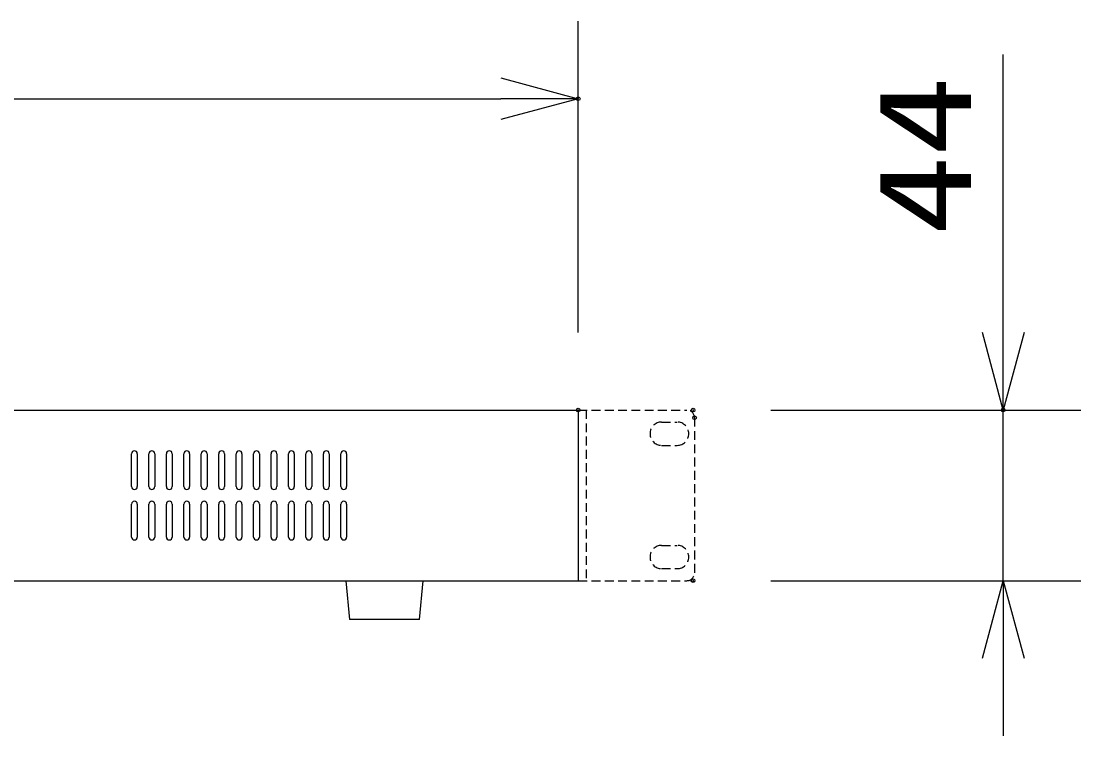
# Model space of a CAD drawing. Units: millimetres, scale not verified. Extents: x -63 to 63, y -57 to 57.
# Drawn here: x -20.35 to 6.98, y 8.54 to 26.97 of the extents above; entities that cross this region are included whole.
import ezdxf
from ezdxf.enums import TextEntityAlignment as Align

# ---------------------------------------------------------------- set-up
doc = ezdxf.new("R2010")
doc.units = ezdxf.units.MM
doc.header["$LTSCALE"] = 0.190236
doc.header["$PDMODE"] = 32
doc.header["$PDSIZE"] = 0.0951
doc.linetypes.add('DASHED1', pattern=[1.8, 1.2, -0.6])
for name, color, linetype in [('0-0_GAIKEI', 1, 'Continuous'), ('0-1_TOUROKU', 3, 'Continuous'), ('0-2_MOJI1', 2, 'Continuous')]:
    doc.layers.add(name, color=color, linetype=linetype)
doc.styles.add('ＭＳ ゴシック', font='')
doc.styles.get('ＭＳ ゴシック').set_extended_font_data('MS Gothic')

# ---------------------------------------------------------------- blocks, each defined once
blk = doc.blocks.new('_OPEN30')
at = {"layer": '0-2_MOJI1', "color": 7}
blk.add_line((0, 0), (-1, 0), dxfattribs=at)
blk.add_lwpolyline([(-1, 0.26795), (0, 0), (-1, -0.26795)], dxfattribs=at)

msp = doc.modelspace()

# ---------------------------------------------------------------- linework, layer by layer
at = {"layer": '0-0_GAIKEI', "color": 7}
for p, q in [((-47.9839, 16.9399), (-5.9839, 16.9399)), ((-5.9839, 16.9399), (-5.9839, 12.5399)), ((-47.9839, 12.5399), (-5.9839, 12.5399)), ((-11.9838, 12.5399), (-11.8838, 11.5399)), ((-10.0838, 11.5399), (-9.9838, 12.5399)), ((-10.0838, 11.5399), (-11.8838, 11.5399))]:
    msp.add_line(p, q, dxfattribs=at)
at = {"layer": '0-0_GAIKEI', "linetype": 'DASHED1'}
for p, q in [((-5.9838, 16.9399), (-3.1838, 16.9399)), ((-5.7838, 16.9399), (-5.7838, 12.5399)), ((-2.9838, 16.7399), (-2.9838, 12.7399)), ((-3.8338, 16.6299), (-3.4338, 16.6299)), ((-3.8338, 16.0299), (-3.4338, 16.0299)), ((-3.8338, 13.4499), (-3.4338, 13.4499)), ((-3.8338, 12.8499), (-3.4338, 12.8499)), ((-5.9838, 12.5399), (-3.1838, 12.5399))]:
    msp.add_line(p, q, dxfattribs=at)
at = {"layer": '0-0_GAIKEI'}
for p, q in [((-17.5089, 14.9649), (-17.5089, 15.8149)), ((-17.3589, 15.8149), (-17.3589, 14.9649)), ((-17.0589, 14.9649), (-17.0589, 15.8149)), ((-16.9089, 15.8149), (-16.9089, 14.9649)), ((-16.6089, 14.9649), (-16.6089, 15.8149)), ((-16.4589, 15.8149), (-16.4589, 14.9649)), ((-16.1589, 14.9649), (-16.1589, 15.8149)), ((-16.0089, 15.8149), (-16.0089, 14.9649)), ((-15.7089, 14.9649), (-15.7089, 15.8149)), ((-15.5589, 15.8149), (-15.5589, 14.9649)), ((-15.2589, 14.9649), (-15.2589, 15.8149)), ((-15.1089, 15.8149), (-15.1089, 14.9649)), ((-14.8089, 14.9649), (-14.8089, 15.8149)), ((-14.6589, 15.8149), (-14.6589, 14.9649)), ((-14.3589, 14.9649), (-14.3589, 15.8149)), ((-14.2089, 15.8149), (-14.2089, 14.9649)), ((-13.9089, 14.9649), (-13.9089, 15.8149)), ((-13.7589, 15.8149), (-13.7589, 14.9649)), ((-13.4589, 14.9649), (-13.4589, 15.8149)), ((-13.3089, 15.8149), (-13.3089, 14.9649)), ((-13.0089, 14.9649), (-13.0089, 15.8149)), ((-12.8589, 15.8149), (-12.8589, 14.9649)), ((-12.5589, 14.9649), (-12.5589, 15.8149)), ((-12.4089, 15.8149), (-12.4089, 14.9649)), ((-12.1089, 14.9649), (-12.1089, 15.8149)), ((-11.9589, 15.8149), (-11.9589, 14.9649)), ((-17.5089, 13.6649), (-17.5089, 14.5149)), ((-17.3589, 14.5149), (-17.3589, 13.6649)), ((-17.0589, 13.6649), (-17.0589, 14.5149)), ((-16.9089, 14.5149), (-16.9089, 13.6649)), ((-16.6089, 13.6649), (-16.6089, 14.5149)), ((-16.4589, 14.5149), (-16.4589, 13.6649)), ((-16.1589, 13.6649), (-16.1589, 14.5149)), ((-16.0089, 14.5149), (-16.0089, 13.6649)), ((-15.7089, 13.6649), (-15.7089, 14.5149)), ((-15.5589, 14.5149), (-15.5589, 13.6649)), ((-15.2589, 13.6649), (-15.2589, 14.5149)), ((-15.1089, 14.5149), (-15.1089, 13.6649)), ((-14.8089, 13.6649), (-14.8089, 14.5149)), ((-14.6589, 14.5149), (-14.6589, 13.6649)), ((-14.3589, 13.6649), (-14.3589, 14.5149)), ((-14.2089, 14.5149), (-14.2089, 13.6649)), ((-13.9089, 13.6649), (-13.9089, 14.5149)), ((-13.7589, 14.5149), (-13.7589, 13.6649)), ((-13.4589, 13.6649), (-13.4589, 14.5149)), ((-13.3089, 14.5149), (-13.3089, 13.6649)), ((-13.0089, 13.6649), (-13.0089, 14.5149)), ((-12.8589, 14.5149), (-12.8589, 13.6649)), ((-12.5589, 13.6649), (-12.5589, 14.5149)), ((-12.4089, 14.5149), (-12.4089, 13.6649)), ((-12.1089, 13.6649), (-12.1089, 14.5149)), ((-11.9589, 14.5149), (-11.9589, 13.6649))]:
    msp.add_line(p, q, dxfattribs=at)
at = {"layer": '0-0_GAIKEI', "linetype": 'DASHED1'}
for centre, radius, start, end in [((-3.1838, 16.7399), 0.2, 0, 90), ((-3.8338, 16.3299), 0.3, 90, 270), ((-3.4338, 16.3299), 0.3, 270, 90), ((-3.8338, 13.1499), 0.3, 90, 270), ((-3.4338, 13.1499), 0.3, 270, 90), ((-3.1838, 12.7399), 0.2, 270, 0)]:
    msp.add_arc(centre, radius, start, end, dxfattribs=at)
at = {"layer": '0-0_GAIKEI'}
for centre, start, end in [((-17.4339, 15.8149), 360, 180), ((-16.9839, 15.8149), 360, 180), ((-16.5339, 15.8149), 360, 180), ((-16.0839, 15.8149), 360, 180), ((-15.6339, 15.8149), 360, 180), ((-15.1839, 15.8149), 360, 180), ((-14.7339, 15.8149), 360, 180), ((-14.2839, 15.8149), 360, 180), ((-13.8339, 15.8149), 360, 180), ((-13.3839, 15.8149), 360, 180), ((-12.9339, 15.8149), 360, 180), ((-12.4839, 15.8149), 360, 180), ((-12.0339, 15.8149), 360, 180), ((-17.4339, 14.9649), 180, 0), ((-16.9839, 14.9649), 180, 0), ((-16.5339, 14.9649), 180, 0), ((-16.0839, 14.9649), 180, 0), ((-15.6339, 14.9649), 180, 0), ((-15.1839, 14.9649), 180, 0), ((-14.7339, 14.9649), 180, 0), ((-14.2839, 14.9649), 180, 0), ((-13.8339, 14.9649), 180, 0), ((-13.3839, 14.9649), 180, 0), ((-12.9339, 14.9649), 180, 0), ((-12.4839, 14.9649), 180, 0), ((-12.0339, 14.9649), 180, 0), ((-17.4339, 14.5149), 360, 180), ((-16.9839, 14.5149), 360, 180), ((-16.5339, 14.5149), 360, 180), ((-16.0839, 14.5149), 360, 180), ((-15.6339, 14.5149), 360, 180), ((-15.1839, 14.5149), 360, 180), ((-14.7339, 14.5149), 360, 180), ((-14.2839, 14.5149), 360, 180), ((-13.8339, 14.5149), 360, 180), ((-13.3839, 14.5149), 360, 180), ((-12.9339, 14.5149), 360, 180), ((-12.4839, 14.5149), 360, 180), ((-12.0339, 14.5149), 360, 180), ((-17.4339, 13.6649), 180, 0), ((-16.9839, 13.6649), 180, 0), ((-16.5339, 13.6649), 180, 0), ((-16.0839, 13.6649), 180, 0), ((-15.6339, 13.6649), 180, 0), ((-15.1839, 13.6649), 180, 0), ((-14.7339, 13.6649), 180, 0), ((-14.2839, 13.6649), 180, 0), ((-13.8339, 13.6649), 180, 0), ((-13.3839, 13.6649), 180, 0), ((-12.9339, 13.6649), 180, 0), ((-12.4839, 13.6649), 180, 0), ((-12.0339, 13.6649), 180, 0)]:
    msp.add_arc(centre, 0.075, start, end, dxfattribs=at)
msp.add_point((-2.9838, 16.7399), dxfattribs=at)
at = {"layer": '0-1_TOUROKU'}
for p, q in [((-5.9839, 18.9399), (-5.9839, 26.9673)), ((4.9787, 18.9399), (4.9787, 26.1066)), ((-45.9839, 24.9673), (-7.9839, 24.9673)), ((-1.0213, 16.9399), (6.9787, 16.9399)), ((4.9787, 12.5399), (4.9787, 16.9399)), ((-1.0213, 12.5399), (6.9787, 12.5399)), ((4.9787, 10.5399), (4.9787, 8.5399))]:
    msp.add_line(p, q, dxfattribs=at)
at = {"layer": '0-2_MOJI1', "color": 7}
for p in [(-5.9839, 24.9673), (-5.9839, 16.9399), (-3.0213, 16.9399), (4.9787, 16.9399), (-3.0213, 12.5399)]:
    msp.add_point(p, dxfattribs=at)

# ---------------------------------------------------------------- block references
at = {"layer": '0-1_TOUROKU', "xscale": 2, "yscale": 2}
msp.add_blockref('_OPEN30', (-5.9839, 24.9673), dxfattribs=at)
for p, rotation in [((4.9787, 16.9399), 270), ((4.9787, 12.5399), 90)]:
    msp.add_blockref('_OPEN30', p, dxfattribs=dict(at, rotation=rotation))

# ---------------------------------------------------------------- texts
at = {"layer": '0-1_TOUROKU', "style": 'ＭＳ ゴシック', "width": 1.25}
msp.add_text('44', height=2.406, rotation=90, dxfattribs=at).set_placement((4.8691, 21.4563), align=Align.BOTTOM_LEFT)

doc.saveas('drawing.dxf')
